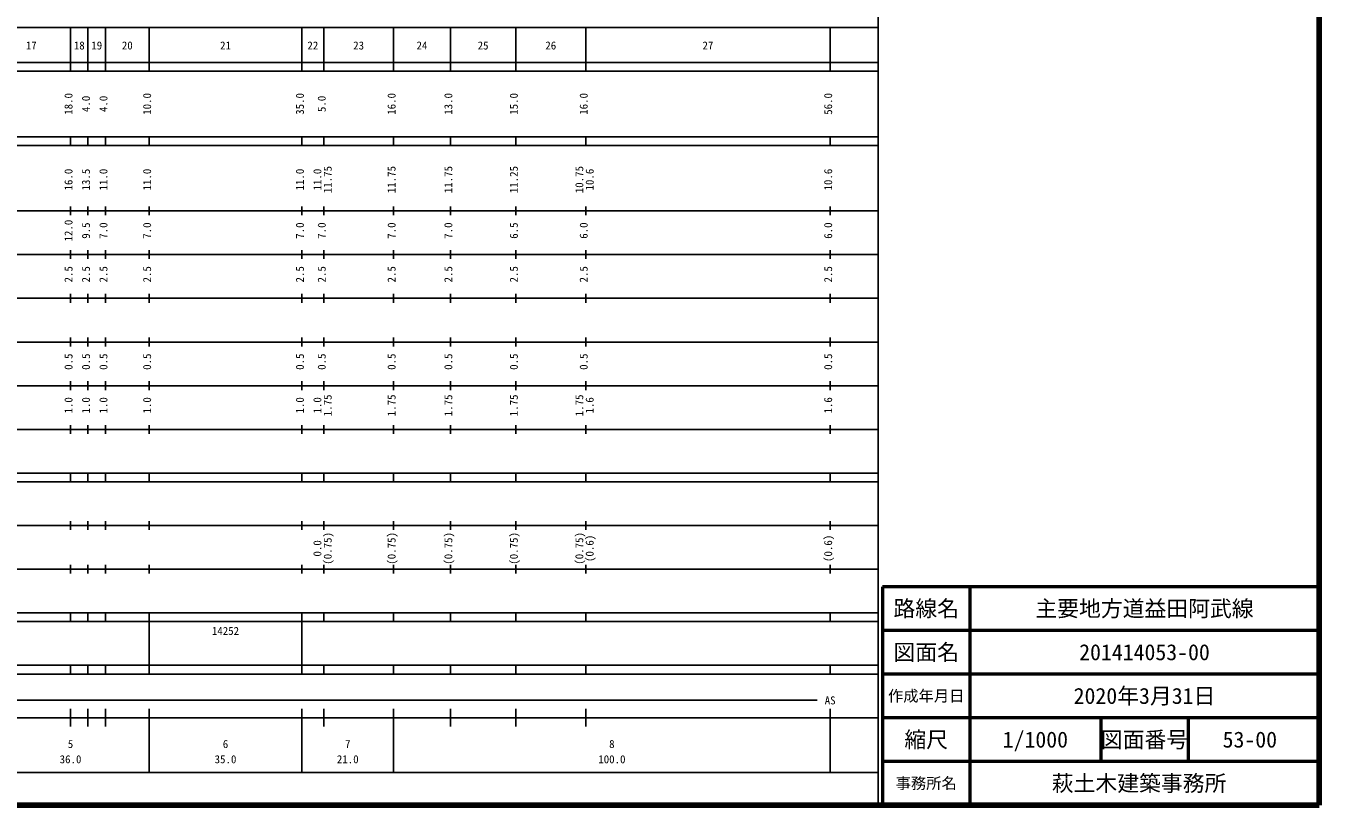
# Model space of a CAD drawing. Units: millimetres on the paper, enlarged 1000 times. Extents: x 40000 to 680000, y 20000 to 380000.
# Drawn here: x 383770 to 680000, y 20000 to 198357 of the extents above; entities that cross this region are included whole.
import ezdxf
from ezdxf.enums import TextEntityAlignment as Align

# ---------------------------------------------------------------- set-up
doc = ezdxf.new("R2010")
doc.units = ezdxf.units.MM
doc.header["$LTSCALE"] = 1000
for name, color, linetype, lineweight in [('M-TTL', 7, 'Continuous', 13), ('M-TTL-BAND', 7, 'Continuous', 25), ('M-TTL-FRAM', 2, 'Continuous', 50), ('M-TTL-LINE', 7, 'Continuous', 50)]:
    doc.layers.add(name, color=color, linetype=linetype, lineweight=lineweight)
doc.layers.add('M-TTL-TXT', color=7, linetype='Continuous')
doc.styles.add('ＭＳ ゴシック', font='')
doc.styles.get('ＭＳ ゴシック').set_extended_font_data('MS Gothic')

msp = doc.modelspace()

# ---------------------------------------------------------------- linework, layer by layer
at = {"layer": 'M-TTL', "color": 2, "lineweight": 140}
for p, q in [((680000, 20000), (680000, 380000)), ((40000, 20000), (680000, 20000))]:
    msp.add_line(p, q, dxfattribs=at)
at = {"layer": 'M-TTL-BAND'}
for p, q in [((579000, 20000), (579000, 370000)), ((68000, 198000), (579000, 198000)), ((394000, 188000), (394000, 198000)), ((398000, 188000), (398000, 198000)), ((402000, 188000), (402000, 198000)), ((412000, 188000), (412000, 198000)), ((447000, 188000), (447000, 198000)), ((452000, 188000), (452000, 198000)), ((468000, 188000), (468000, 198000)), ((481000, 188000), (481000, 198000)), ((496000, 188000), (496000, 198000)), ((512000, 188000), (512000, 198000)), ((568000, 188000), (568000, 198000)), ((40000, 190000), (579000, 190000)), ((40000, 188000), (579000, 188000)), ((40000, 173000), (579000, 173000)), ((394000, 171000), (394000, 173000)), ((398000, 171000), (398000, 173000)), ((402000, 171000), (402000, 173000)), ((412000, 171000), (412000, 173000)), ((447000, 171000), (447000, 173000)), ((452000, 171000), (452000, 173000)), ((468000, 171000), (468000, 173000)), ((481000, 171000), (481000, 173000)), ((496000, 171000), (496000, 173000)), ((512000, 171000), (512000, 173000)), ((568000, 171000), (568000, 173000)), ((40000, 171000), (579000, 171000)), ((40000, 156000), (579000, 156000)), ((394000, 155000), (394000, 157000)), ((398000, 155000), (398000, 157000)), ((402000, 155000), (402000, 157000)), ((412000, 155000), (412000, 157000)), ((447000, 155000), (447000, 157000)), ((452000, 155000), (452000, 157000)), ((468000, 155000), (468000, 157000)), ((481000, 155000), (481000, 157000)), ((496000, 155000), (496000, 157000)), ((512000, 155000), (512000, 157000)), ((568000, 155000), (568000, 157000)), ((46000, 146000), (579000, 146000)), ((394000, 145000), (394000, 147000)), ((398000, 145000), (398000, 147000)), ((402000, 145000), (402000, 147000)), ((412000, 145000), (412000, 147000)), ((447000, 145000), (447000, 147000)), ((452000, 145000), (452000, 147000)), ((468000, 145000), (468000, 147000)), ((481000, 145000), (481000, 147000)), ((496000, 145000), (496000, 147000)), ((512000, 145000), (512000, 147000)), ((568000, 145000), (568000, 147000)), ((394000, 135000), (394000, 137000)), ((398000, 135000), (398000, 137000)), ((402000, 135000), (402000, 137000)), ((412000, 135000), (412000, 137000)), ((447000, 135000), (447000, 137000)), ((452000, 135000), (452000, 137000)), ((468000, 135000), (468000, 137000)), ((481000, 135000), (481000, 137000)), ((496000, 135000), (496000, 137000)), ((512000, 135000), (512000, 137000)), ((568000, 135000), (568000, 137000)), ((52000, 136000), (579000, 136000)), ((46000, 126000), (579000, 126000)), ((394000, 125000), (394000, 127000)), ((398000, 125000), (398000, 127000)), ((402000, 125000), (402000, 127000)), ((412000, 125000), (412000, 127000)), ((447000, 125000), (447000, 127000)), ((452000, 125000), (452000, 127000)), ((468000, 125000), (468000, 127000)), ((481000, 125000), (481000, 127000)), ((496000, 125000), (496000, 127000)), ((512000, 125000), (512000, 127000)), ((568000, 125000), (568000, 127000)), ((52000, 116000), (579000, 116000)), ((394000, 115000), (394000, 117000)), ((398000, 115000), (398000, 117000)), ((402000, 115000), (402000, 117000)), ((412000, 115000), (412000, 117000)), ((447000, 115000), (447000, 117000)), ((452000, 115000), (452000, 117000)), ((468000, 115000), (468000, 117000)), ((481000, 115000), (481000, 117000)), ((496000, 115000), (496000, 117000)), ((512000, 115000), (512000, 117000)), ((568000, 115000), (568000, 117000)), ((394000, 105000), (394000, 107000)), ((398000, 105000), (398000, 107000)), ((402000, 105000), (402000, 107000)), ((412000, 105000), (412000, 107000)), ((447000, 105000), (447000, 107000)), ((452000, 105000), (452000, 107000)), ((468000, 105000), (468000, 107000)), ((481000, 105000), (481000, 107000)), ((496000, 105000), (496000, 107000)), ((512000, 105000), (512000, 107000)), ((568000, 105000), (568000, 107000)), ((46000, 106000), (579000, 106000)), ((40000, 96000), (579000, 96000)), ((394000, 94000), (394000, 96000)), ((398000, 94000), (398000, 96000)), ((402000, 94000), (402000, 96000)), ((412000, 94000), (412000, 96000)), ((447000, 94000), (447000, 96000)), ((452000, 94000), (452000, 96000)), ((468000, 94000), (468000, 96000)), ((481000, 94000), (481000, 96000)), ((496000, 94000), (496000, 96000)), ((512000, 94000), (512000, 96000)), ((568000, 94000), (568000, 96000)), ((40000, 94000), (579000, 94000)), ((49000, 84000), (579000, 84000)), ((394000, 83000), (394000, 85000)), ((398000, 83000), (398000, 85000)), ((402000, 83000), (402000, 85000)), ((412000, 83000), (412000, 85000)), ((447000, 83000), (447000, 85000)), ((452000, 83000), (452000, 85000)), ((468000, 83000), (468000, 85000)), ((481000, 83000), (481000, 85000)), ((496000, 83000), (496000, 85000)), ((512000, 83000), (512000, 85000)), ((568000, 83000), (568000, 85000)), ((394000, 73000), (394000, 75000)), ((398000, 73000), (398000, 75000)), ((402000, 73000), (402000, 75000)), ((412000, 73000), (412000, 75000)), ((447000, 73000), (447000, 75000)), ((452000, 73000), (452000, 75000)), ((468000, 73000), (468000, 75000)), ((481000, 73000), (481000, 75000)), ((496000, 73000), (496000, 75000)), ((512000, 73000), (512000, 75000)), ((568000, 73000), (568000, 75000)), ((40000, 74000), (579000, 74000)), ((40000, 64000), (579000, 64000)), ((394000, 62000), (394000, 64000)), ((398000, 62000), (398000, 64000)), ((402000, 62000), (402000, 64000)), ((412000, 62000), (412000, 64000)), ((447000, 62000), (447000, 64000)), ((452000, 62000), (452000, 64000)), ((468000, 62000), (468000, 64000)), ((481000, 62000), (481000, 64000)), ((496000, 62000), (496000, 64000)), ((512000, 62000), (512000, 64000)), ((568000, 62000), (568000, 64000)), ((40000, 62000), (579000, 62000)), ((412000, 52000), (412000, 62000)), ((447000, 52000), (447000, 62000)), ((40000, 52000), (579000, 52000)), ((394000, 50000), (394000, 52000)), ((398000, 50000), (398000, 52000)), ((402000, 50000), (402000, 52000)), ((412000, 50000), (412000, 52000)), ((447000, 50000), (447000, 52000)), ((452000, 50000), (452000, 52000)), ((468000, 50000), (468000, 52000)), ((481000, 50000), (481000, 52000)), ((496000, 50000), (496000, 52000)), ((512000, 50000), (512000, 52000)), ((568000, 50000), (568000, 52000)), ((40000, 50000), (579000, 50000)), ((71000, 44000), (565000, 44000)), ((394000, 38000), (394000, 42000)), ((398000, 38000), (398000, 42000)), ((402000, 38000), (402000, 42000)), ((412000, 27500), (412000, 42000)), ((447000, 27500), (447000, 42000)), ((452000, 38000), (452000, 42000)), ((468000, 27500), (468000, 42000)), ((481000, 38000), (481000, 42000)), ((496000, 38000), (496000, 42000)), ((512000, 38000), (512000, 42000)), ((568000, 27500), (568000, 42000)), ((40000, 40000), (579000, 40000)), ((68000, 27500), (579000, 27500))]:
    msp.add_line(p, q, dxfattribs=at)
at = {"layer": 'M-TTL-FRAM'}
for p, q in [((680000, 70000), (580000, 70000)), ((580000, 70000), (580000, 20000))]:
    msp.add_line(p, q, dxfattribs=at)
at = {"layer": 'M-TTL-LINE'}
for p, q in [((600000, 70000), (600000, 20000)), ((680000, 60000), (580000, 60000)), ((680000, 50000), (580000, 50000)), ((680000, 40000), (580000, 40000)), ((630000, 40000), (630000, 30000)), ((650000, 40000), (650000, 30000)), ((680000, 30000), (580000, 30000))]:
    msp.add_line(p, q, dxfattribs=at)

# ---------------------------------------------------------------- texts
at = {"layer": 'M-TTL-BAND', "style": 'ＭＳ ゴシック'}
for s, p in [('17', (385000, 192405)), ('18', (396000, 192405)), ('19', (400000, 192405)), ('20', (407000, 192405)), ('21', (429500, 192405)), ('22', (449500, 192405)), ('23', (460000, 192405)), ('24', (474500, 192405)), ('25', (488500, 192405)), ('26', (504000, 192405)), ('27', (540000, 192405)), ('AS', (568000, 42500)), ('5', (394000, 32523)), ('6', (429500, 32523)), ('7', (457500, 32523)), ('8', (518000, 32523)), ('36.0', (394000, 29033)), ('35.0', (429500, 29033)), ('21.0', (457500, 29033)), ('100.0', (518000, 29033))]:
    msp.add_text(s, height=1833, dxfattribs=at).set_placement(p, align=Align.BOTTOM_CENTER)
for s, p in [('18.0', (395000, 180500)), ('4.0', (399000, 180500)), ('4.0', (403000, 180500)), ('10.0', (413000, 180500)), ('35.0', (448000, 180500)), ('5.0', (453000, 180500)), ('16.0', (469000, 180500)), ('13.0', (482000, 180500)), ('15.0', (497000, 180500)), ('16.0', (513000, 180500)), ('56.0', (569000, 180500)), ('11.75', (454370, 163174)), ('11.75', (469000, 163174)), ('11.75', (482000, 163174)), ('11.25', (497000, 163174)), ('10.75', (512000, 163174)), ('16.0', (395000, 163174)), ('13.5', (399000, 163174)), ('11.0', (403000, 163174)), ('11.0', (413000, 163174)), ('11.0', (448000, 163174)), ('11.0', (452000, 163174)), ('10.6', (514370, 163174)), ('10.6', (569000, 163174)), ('12.0', (395000, 151500)), ('9.5', (399000, 151500)), ('7.0', (403000, 151500)), ('7.0', (413000, 151500)), ('7.0', (448000, 151500)), ('7.0', (453000, 151500)), ('7.0', (469000, 151500)), ('7.0', (482000, 151500)), ('6.5', (497000, 151500)), ('6.0', (513000, 151500)), ('6.0', (569000, 151500)), ('2.5', (395000, 141500)), ('2.5', (399000, 141500)), ('2.5', (403000, 141500)), ('2.5', (413000, 141500)), ('2.5', (448000, 141500)), ('2.5', (453000, 141500)), ('2.5', (469000, 141500)), ('2.5', (482000, 141500)), ('2.5', (497000, 141500)), ('2.5', (513000, 141500)), ('2.5', (569000, 141500)), ('0.5', (395000, 121500)), ('0.5', (399000, 121500)), ('0.5', (403000, 121500)), ('0.5', (413000, 121500)), ('0.5', (448000, 121500)), ('0.5', (453000, 121500)), ('0.5', (469000, 121500)), ('0.5', (482000, 121500)), ('0.5', (497000, 121500)), ('0.5', (513000, 121500)), ('0.5', (569000, 121500)), ('1.0', (395000, 111500)), ('1.0', (399000, 111500)), ('1.0', (403000, 111500)), ('1.0', (413000, 111500)), ('1.0', (448000, 111500)), ('1.0', (452000, 111500)), ('1.75', (454370, 111500)), ('1.75', (469000, 111500)), ('1.75', (482000, 111500)), ('1.75', (497000, 111500)), ('1.75', (512000, 111500)), ('1.6', (514370, 111500)), ('1.6', (569000, 111500)), ('0.0', (452000, 78764)), ('(0.75)', (454370, 78764)), ('(0.75)', (469000, 78764)), ('(0.75)', (482000, 78764)), ('(0.75)', (497000, 78764)), ('(0.75)', (512000, 78764)), ('(0.6)', (514370, 78764)), ('(0.6)', (569000, 78764))]:
    msp.add_text(s, height=1833, rotation=90, dxfattribs=at).set_placement(p, align=Align.BOTTOM_CENTER)
msp.add_text('14252', height=1833, dxfattribs=at).set_placement((426375, 58405), align=Align.BOTTOM_LEFT)
at = {"layer": 'M-TTL-TXT', "style": 'ＭＳ ゴシック'}
for s, height, p in [('路線名', 3666, (590000, 65000)), ('路線名', 3666, (590000, 65000)), ('主要地方道益田阿武線', 3666, (640000, 65000)), ('図面名', 3666, (590000, 55000)), ('図面名', 3666, (590000, 55000)), ('201414053-00', 3666, (640000, 55000)), ('作成年月日', 2566, (590000, 45000)), ('作成年月日', 2566, (590000, 45000)), ('2020年3月31日', 3666, (640000, 45000)), ('縮尺', 3666, (590000, 35000)), ('縮尺', 3666, (590000, 35000)), ('1/1000', 3666, (615000, 35000)), ('図面番号', 3666, (640000, 35000)), ('図面番号', 3666, (640000, 35000)), ('53-00', 3666, (664125, 35000)), ('事務所名', 2566, (590000, 25000)), ('事務所名', 2566, (590000, 25000)), ('萩土木建築事務所 ', 3666, (640000, 25000))]:
    msp.add_text(s, height=height, dxfattribs=at).set_placement(p, align=Align.MIDDLE_CENTER)

doc.saveas('drawing.dxf')
